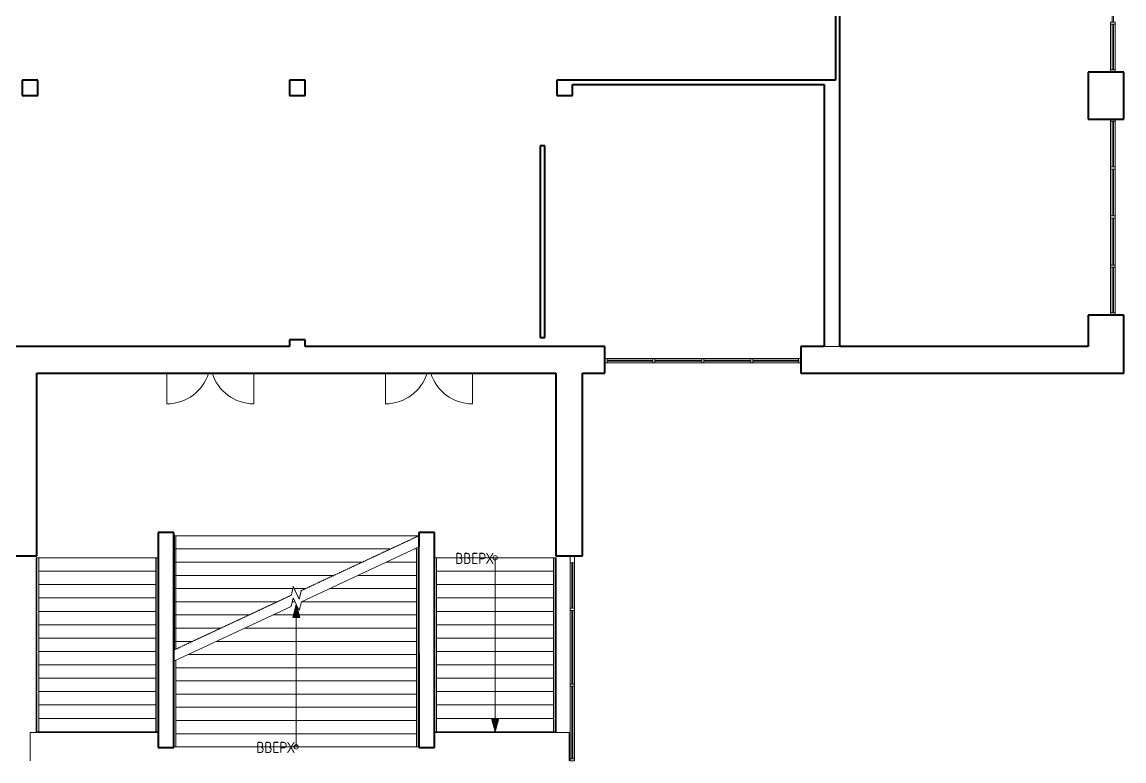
# Model space of a CAD drawing. Header units: millimetres. Extents: x -24 to 373619, y 275 to 149465.
# Drawn here: x 180618 to 205347, y 49785 to 66360 of the extents above; entities that cross this region are included whole.
import ezdxf

# ---------------------------------------------------------------- set-up
doc = ezdxf.new("R2010")
doc.units = ezdxf.units.MM
doc.linetypes.add('ADSK_Сверху', pattern=[4.5, 3, -1.5])
for name, color, linetype, lineweight in [('Двери', 7, 'Continuous', 18), ('Импосты витража', 7, 'Continuous', 18), ('Лестницы', 7, 'Continuous', 18), ('Несущие колонны', 7, 'Continuous', 18), ('Ограждение', 7, 'Continuous', 18), ('Панели витража', 7, 'Continuous', 18), ('Панель', 7, 'Continuous', 30), ('Перекрытия', 7, 'Continuous', 18), ('Поручни', 7, 'Continuous', 18), ('Стены разрез', 7, 'Continuous', 40), ('Стены штриховка', 7, 'Continuous', 18), ('Стрелки вверх', 7, 'Continuous', 18), ('Траектории лестницы', 7, 'Continuous', 30)]:
    doc.layers.add(name, color=color, linetype=linetype, lineweight=lineweight)
doc.styles.add('GOST Common_1', font='GOST Common.ttf', dxfattribs={"width": 0.9, "height": 250})

# ---------------------------------------------------------------- blocks, each defined once
blk = doc.blocks.new('Дверь-Витраж-Двойная-Витрина - Дверь-Витраж-Двойная-Витрина-705711-001_Весь этаж')
at = {"layer": 'Двери'}
for centre, start, end in [((-975, -15.55), 270, 343.006416), ((975, -15.55), 196.993584, 270)]:
    blk.add_arc(centre, 975, start, end, dxfattribs=at)
at = {"layer": 'Панель', "lineweight": 18}
for p, q in [((-975, -300), (-975, -990.55)), ((975, -300), (975, -990.55))]:
    blk.add_line(p, q, dxfattribs=at)
blk = doc.blocks.new('Дверь-Витраж-Двойная-Витрина - Дверь-Витраж-Двойная-Витрина-705722-001_Весь этаж')
at = {"layer": 'Двери'}
for centre, start, end in [((-975, 15.55), 16.993584, 90), ((975, 15.55), 90, 163.006416)]:
    blk.add_arc(centre, 975, start, end, dxfattribs=at)
at = {"layer": 'Панель', "lineweight": 18}
for p, q in [((-975, 300), (-975, 990.55)), ((975, 300), (975, 990.55))]:
    blk.add_line(p, q, dxfattribs=at)
blk = doc.blocks.new('Системная панель - ADSK_Cтеклопакет_25-705800-001_Весь этаж')
at = {"layer": 'Панели витража'}
for p, q in [((513, 13), (-513, 13)), ((-513, 13), (-513, -13)), ((513, -13), (513, 13)), ((-513, -13), (513, -13))]:
    blk.add_line(p, q, dxfattribs=at)
blk = doc.blocks.new('Системная панель - ADSK_Cтеклопакет_25-705801-001_Весь этаж')
at = {"layer": 'Панели витража'}
for p, q in [((525, 12.5), (-525, 12.5)), ((-525, 12.5), (-525, -12.5)), ((525, -12.5), (525, 12.5)), ((-525, -12.5), (525, -12.5))]:
    blk.add_line(p, q, dxfattribs=at)
blk = doc.blocks.new('Прямоугольный импост - 50х100-V12-001_Весь этаж')
at = {"layer": 'Импосты витража'}
for p, q in [((-50, 50), (0, 50)), ((-50, -50), (-50, 50)), ((0, 50), (0, -50)), ((0, -50), (-50, -50))]:
    blk.add_line(p, q, dxfattribs=at)
blk = doc.blocks.new('Прямоугольный импост - 50х100-705791-001_Весь этаж')
at = {"layer": 'Импосты витража'}
for p, q in [((168447, 68560), (168447, 69585)), ((168547, 69585), (168547, 68560))]:
    blk.add_line(p, q, dxfattribs=at)
blk = doc.blocks.new('Прямоугольный импост - 50х100-705792-001_Весь этаж')
at = {"layer": 'Импосты витража'}
for p, q in [((168447, 67460), (168447, 68510)), ((168547, 68510), (168547, 67460))]:
    blk.add_line(p, q, dxfattribs=at)
blk = doc.blocks.new('Прямоугольный импост - 50х100-V13-001_Весь этаж')
at = {"layer": 'Импосты витража'}
for p, q in [((-25, 50), (25, 50)), ((-25, -50), (-25, 50)), ((25, 50), (25, -50)), ((25, -50), (-25, -50))]:
    blk.add_line(p, q, dxfattribs=at)
blk = doc.blocks.new('Прямоугольный импост - 50х100-V14-001_Весь этаж')
at = {"layer": 'Импосты витража'}
for p, q in [((0, 50), (-50, 50)), ((-50, 50), (-50, -50)), ((0, -50), (0, 50)), ((-50, -50), (0, -50))]:
    blk.add_line(p, q, dxfattribs=at)
blk = doc.blocks.new('Системная панель - ADSK_Cтеклопакет_25-705794-001_Весь этаж')
at = {"layer": 'Панели витража'}
for p, q in [((525, 12.5), (-525, 12.5)), ((-525, 12.5), (-525, -12.5)), ((525, -12.5), (525, 12.5)), ((-525, -12.5), (525, -12.5))]:
    blk.add_line(p, q, dxfattribs=at)
blk = doc.blocks.new('Системная панель - ADSK_Cтеклопакет_25-705793-001_Весь этаж')
at = {"layer": 'Панели витража'}
for p, q in [((513, 13), (-513, 13)), ((-513, 13), (-513, -13)), ((513, -13), (513, 13)), ((-513, -13), (513, -13))]:
    blk.add_line(p, q, dxfattribs=at)
blk = doc.blocks.new('Прямоугольный импост - 50х100-V9-001_Весь этаж')
at = {"layer": 'Импосты витража'}
for p, q in [((-50, 50), (0, 50)), ((-50, -50), (-50, 50)), ((0, 50), (0, -50)), ((0, -50), (-50, -50))]:
    blk.add_line(p, q, dxfattribs=at)
blk = doc.blocks.new('Прямоугольный импост - 50х100-705773-001_Весь этаж')
at = {"layer": 'Импосты витража'}
for p, q in [((168447, 59835), (168447, 60860)), ((168547, 60860), (168547, 59835))]:
    blk.add_line(p, q, dxfattribs=at)
blk = doc.blocks.new('Прямоугольный импост - 50х100-V10-001_Весь этаж')
at = {"layer": 'Импосты витража'}
for p, q in [((-25, 50), (25, 50)), ((-25, -50), (-25, 50)), ((25, 50), (25, -50)), ((25, -50), (-25, -50))]:
    blk.add_line(p, q, dxfattribs=at)
blk = doc.blocks.new('Системная панель - ADSK_Cтеклопакет_25-705775-001_Весь этаж')
at = {"layer": 'Панели витража'}
for p, q in [((513, 13), (-513, 13)), ((-513, 13), (-513, -13)), ((513, -13), (513, 13)), ((-513, -13), (513, -13))]:
    blk.add_line(p, q, dxfattribs=at)
blk = doc.blocks.new('Системная панель - ADSK_Cтеклопакет_25-V19-001_Весь этаж')
at = {"layer": 'Панели витража'}
for p, q in [((525, 12.5), (-525, 12.5)), ((-525, 12.5), (-525, -12.5)), ((525, -12.5), (525, 12.5)), ((-525, -12.5), (525, -12.5))]:
    blk.add_line(p, q, dxfattribs=at)
blk = doc.blocks.new('Прямоугольный импост - 50х100-705780-001_Весь этаж')
at = {"layer": 'Импосты витража'}
for p, q in [((197022, 58815), (198047, 58815)), ((197022, 58715), (198047, 58715))]:
    blk.add_line(p, q, dxfattribs=at)
blk = doc.blocks.new('Прямоугольный импост - 50х100-705781-001_Весь этаж')
at = {"layer": 'Импосты витража'}
for p, q in [((195922, 58815), (196972, 58815)), ((195922, 58715), (196972, 58715))]:
    blk.add_line(p, q, dxfattribs=at)
blk = doc.blocks.new('Прямоугольный импост - 50х100-705782-001_Весь этаж')
at = {"layer": 'Импосты витража'}
for p, q in [((193747, 58815), (194772, 58815)), ((193747, 58715), (194772, 58715))]:
    blk.add_line(p, q, dxfattribs=at)
blk = doc.blocks.new('Прямоугольный импост - 50х100-705783-001_Весь этаж')
at = {"layer": 'Импосты витража'}
for p, q in [((-50, 50), (0, 50)), ((-50, -50), (-50, 50)), ((0, 50), (0, -50)), ((0, -50), (-50, -50))]:
    blk.add_line(p, q, dxfattribs=at)
blk = doc.blocks.new('Прямоугольный импост - 50х100-705785-001_Весь этаж')
at = {"layer": 'Импосты витража'}
for p, q in [((-25, 50), (25, 50)), ((-25, -50), (-25, 50)), ((25, 50), (25, -50)), ((25, -50), (-25, -50))]:
    blk.add_line(p, q, dxfattribs=at)
blk = doc.blocks.new('Прямоугольный импост - 50х100-705789-001_Весь этаж')
at = {"layer": 'Импосты витража'}
for p, q in [((0, 50), (-50, 50)), ((-50, 50), (-50, -50)), ((0, -50), (0, 50)), ((-50, -50), (0, -50))]:
    blk.add_line(p, q, dxfattribs=at)
blk = doc.blocks.new('Прямоугольный импост - 50х100-706035-001_Весь этаж')
at = {"layer": 'Импосты витража'}
for p, q in [((193017, 54384), (192917, 54384)), ((192917, 54384), (192917, 54232)), ((192917, 54232), (193017, 54232)), ((193017, 54232), (193017, 54384))]:
    blk.add_line(p, q, dxfattribs=at)
blk = doc.blocks.new('Системная панель - ADSK_Cтеклопакет_25-706046-001_Весь этаж')
at = {"layer": 'Панели витража'}
for p, q in [((813, 13), (-813, 13)), ((-813, 13), (-813, -13)), ((813, -13), (813, 13)), ((-813, -13), (813, -13))]:
    blk.add_line(p, q, dxfattribs=at)
blk = doc.blocks.new('Системная панель - ADSK_Cтеклопакет_25-706048-001_Весь этаж')
at = {"layer": 'Панели витража'}
for p, q in [((834, 13), (-816, 13)), ((-816, 13), (-816, -13)), ((834, -13), (834, 13)), ((-816, -13), (834, -13))]:
    blk.add_line(p, q, dxfattribs=at)
blk = doc.blocks.new('Системная панель - ADSK_Cтеклопакет_25-706049-001_Весь этаж')
at = {"layer": 'Панели витража'}
for p, q in [((259, 13), (-762, 13)), ((-762, 13), (-762, -13)), ((259, -13), (259, 13)), ((-762, -13), (259, -13))]:
    blk.add_line(p, q, dxfattribs=at)
blk = doc.blocks.new('Прямоугольный импост - 50х100-706056-001_Весь этаж')
at = {"layer": 'Импосты витража'}
for p, q in [((-25, 50), (25, 50)), ((-25, -50), (-25, 50)), ((25, 50), (25, -50)), ((25, -50), (-25, -50))]:
    blk.add_line(p, q, dxfattribs=at)
blk = doc.blocks.new('Прямоугольный импост - 50х100-706057-001_Весь этаж')
at = {"layer": 'Импосты витража'}
for p, q in [((192917, 49835), (192917, 51460)), ((193017, 51460), (193017, 49835))]:
    blk.add_line(p, q, dxfattribs=at)
blk = doc.blocks.new('Прямоугольный импост - 50х100-706058-001_Весь этаж')
at = {"layer": 'Импосты витража'}
for p, q in [((192917, 51510), (192917, 53160)), ((193017, 53160), (193017, 51510))]:
    blk.add_line(p, q, dxfattribs=at)
blk = doc.blocks.new('Прямоугольный импост - 50х100-706042-001_Весь этаж')
at = {"layer": 'Импосты витража'}
for p, q in [((192917, 53210), (192917, 54232)), ((193017, 54232), (193017, 53210))]:
    blk.add_line(p, q, dxfattribs=at)
blk = doc.blocks.new('Прямоугольный импост - 50х100-706109-001_Весь этаж')
at = {"layer": 'Импосты витража'}
for p, q in [((-25, 50), (25, 50)), ((-25, -50), (-25, 50)), ((25, 50), (25, -50)), ((25, -50), (-25, -50))]:
    blk.add_line(p, q, dxfattribs=at)
blk = doc.blocks.new('Прямоугольный импост - 50х100-706055-001_Весь этаж')
at = {"layer": 'Импосты витража'}
for p, q in [((0, 50), (-50, 50)), ((-50, 50), (-50, -50)), ((0, -50), (0, 50)), ((-50, -50), (0, -50))]:
    blk.add_line(p, q, dxfattribs=at)
blk = doc.blocks.new('Ограждение - Ограждение-749059-001_Весь этаж')
at = {"layer": 'Ограждение', "linetype": 'ADSK_Сверху'}
for p, q in [((189472, 54836), (189522, 54836)), ((189472, 54813), (189472, 54836)), ((189477, 54836), (189517, 54836)), ((189477, 54815), (189477, 54836)), ((189502, 54836), (189532, 54836)), ((189502, 54827), (189502, 54836)), ((189517, 54834), (189517, 54836)), ((189522, 54836), (189522, 54836))]:
    blk.add_line(p, q, dxfattribs=at)
at = {"layer": 'Поручни'}
for p, q in [((189477, 54565), (189472, 54563)), ((189472, 50100), (189472, 54563)), ((189517, 54584), (189477, 54565)), ((189517, 54584), (189477, 54565)), ((189517, 54584), (189477, 54565)), ((189477, 50100), (189477, 54565)), ((189522, 54586), (189517, 54584)), ((189522, 54586), (189517, 54584)), ((189522, 54586), (189517, 54584)), ((189517, 50100), (189517, 54584)), ((189532, 54586), (189522, 54586)), ((189522, 54583), (189522, 54586)), ((189532, 54586), (189522, 54586)), ((189532, 52192), (189532, 54586)), ((189477, 50100), (189472, 50100)), ((189517, 50100), (189477, 50100)), ((189522, 50100), (189517, 50100))]:
    blk.add_line(p, q, dxfattribs=at)
blk = doc.blocks.new('Ограждение - Ограждение-749063-001_Весь этаж')
at = {"layer": 'Ограждение', "linetype": 'ADSK_Сверху'}
for p, q in [((184013, 54836), (184043, 54836)), ((184013, 52271), (184013, 54836)), ((184023, 54836), (184073, 54836)), ((184023, 52272), (184023, 54836)), ((184028, 54836), (184068, 54836)), ((184028, 52274), (184028, 54836)), ((184043, 52281), (184043, 54836)), ((184068, 52293), (184068, 54836)), ((184073, 52295), (184073, 54836))]:
    blk.add_line(p, q, dxfattribs=at)
at = {"layer": 'Поручни'}
for p, q in [((184028, 52024), (184022, 52021)), ((184028, 52024), (184022, 52021)), ((184068, 52043), (184028, 52024)), ((184068, 52043), (184028, 52024)), ((184068, 52043), (184028, 52024)), ((184028, 50100), (184028, 52024)), ((184073, 52045), (184068, 52043)), ((184068, 50100), (184068, 52043)), ((184073, 50100), (184073, 52045)), ((184028, 50100), (184022, 50100)), ((184068, 50100), (184028, 50100)), ((184073, 50100), (184068, 50100))]:
    blk.add_line(p, q, dxfattribs=at)
blk = doc.blocks.new('Ограждение - Ограждение-750073-001_Весь этаж')
at = {"layer": 'Поручни'}
for p, q in [((189872, 54341), (189878, 54341)), ((189878, 54341), (189918, 54341)), ((189878, 54341), (189878, 50441)), ((189918, 54341), (189923, 54341)), ((189918, 54341), (189918, 50441)), ((189923, 54341), (189923, 50441)), ((189878, 50441), (189872, 50441)), ((189918, 50441), (189878, 50441)), ((189923, 50441), (189918, 50441))]:
    blk.add_line(p, q, dxfattribs=at)
blk = doc.blocks.new('Ограждение - Ограждение-750077-001_Весь этаж')
at = {"layer": 'Поручни'}
for p, q in [((192547, 54341), (192552, 54341)), ((192547, 54341), (192547, 50441)), ((192552, 54341), (192592, 54341)), ((192552, 54341), (192552, 50441)), ((192592, 54341), (192607, 54341)), ((192592, 54341), (192592, 50441)), ((192607, 54341), (192607, 50441)), ((192552, 50441), (192547, 50441)), ((192592, 50441), (192552, 50441)), ((192607, 50441), (192592, 50441))]:
    blk.add_line(p, q, dxfattribs=at)
blk = doc.blocks.new('Ограждение - Ограждение-750534-001_Весь этаж')
at = {"layer": 'Поручни'}
for p, q in [((180938, 54341), (180953, 54341)), ((180938, 54341), (180938, 50441)), ((180953, 54341), (180993, 54341)), ((180953, 54341), (180953, 50441)), ((180993, 54341), (180998, 54341)), ((180993, 54341), (180993, 50441)), ((180998, 54341), (180998, 50441)), ((180953, 50441), (180938, 50441)), ((180993, 50441), (180953, 50441)), ((180998, 50441), (180993, 50441))]:
    blk.add_line(p, q, dxfattribs=at)
blk = doc.blocks.new('Ограждение - Ограждение-750538-001_Весь этаж')
at = {"layer": 'Поручни'}
for p, q in [((183622, 54341), (183627, 54341)), ((183622, 54341), (183622, 50441)), ((183627, 54341), (183667, 54341)), ((183627, 54341), (183627, 50441)), ((183667, 54341), (183672, 54341)), ((183667, 54341), (183667, 50441)), ((183627, 50441), (183622, 50441)), ((183667, 50441), (183627, 50441)), ((183672, 50441), (183667, 50441))]:
    blk.add_line(p, q, dxfattribs=at)

msp = doc.modelspace()

# ---------------------------------------------------------------- hatches: boundary and pattern name
at = {"layer": 'Стрелки вверх'}
for points in [[(186853, 53004), (186772, 53304), (186692, 53004)], [(191235, 50441), (191315, 50741), (191154, 50741)]]:
    msp.add_hatch(color=256, dxfattribs=at).paths.add_polyline_path(points, flags=0)

# ---------------------------------------------------------------- linework, layer by layer
at = {"layer": 'Лестницы', "linetype": 'ADSK_Сверху'}
for p, q in [((184022, 54836), (189522, 54836)), ((184022, 53477), (184022, 54836)), ((189522, 54836), (186886, 53607)), ((184022, 54540), (188887, 54540)), ((184022, 54540), (188887, 54540)), ((189424, 54540), (189472, 54540)), ((183622, 54341), (180998, 54341)), ((184022, 54244), (188253, 54244)), ((184022, 54244), (188253, 54244)), ((188789, 54244), (189472, 54244)), ((192547, 54341), (189923, 54341)), ((183622, 54041), (180998, 54041)), ((184022, 53948), (187618, 53948)), ((184022, 53948), (187618, 53948)), ((188154, 53948), (189472, 53948)), ((192547, 54041), (189923, 54041)), ((183622, 53741), (180998, 53741)), ((186706, 53695), (186659, 53501)), ((186838, 53412), (186706, 53695)), ((192547, 53741), (189923, 53741)), ((183622, 53441), (180998, 53441)), ((184022, 53652), (186696, 53652)), ((184022, 53652), (186696, 53652)), ((186659, 53501), (184022, 52271)), ((186726, 53652), (186983, 53652)), ((186726, 53652), (186983, 53652)), ((186886, 53607), (186838, 53412)), ((187519, 53652), (189472, 53652)), ((192547, 53441), (189923, 53441)), ((184022, 53356), (186348, 53356)), ((184022, 53356), (186348, 53356)), ((186685, 53356), (186748, 53356)), ((186885, 53356), (189472, 53356)), ((183622, 53141), (180998, 53141)), ((184022, 53060), (185714, 53060)), ((184022, 53060), (185714, 53060)), ((186250, 53060), (189472, 53060)), ((192547, 53141), (189923, 53141)), ((183622, 52841), (180998, 52841)), ((184022, 52764), (185079, 52764)), ((184022, 52764), (185079, 52764)), ((185615, 52764), (189472, 52764)), ((192547, 52841), (189923, 52841)), ((183622, 52541), (180998, 52541)), ((184022, 52468), (184444, 52468)), ((184022, 52468), (184444, 52468)), ((184980, 52468), (189472, 52468)), ((192547, 52541), (189923, 52541)), ((183622, 52241), (180998, 52241)), ((192547, 52241), (189923, 52241)), ((183622, 51941), (180998, 51941)), ((184345, 52172), (189472, 52172)), ((192547, 51941), (189923, 51941)), ((184073, 51876), (189472, 51876)), ((183622, 51641), (180998, 51641)), ((184073, 51580), (189472, 51580)), ((192547, 51641), (189923, 51641)), ((183622, 51341), (180998, 51341)), ((184073, 51284), (189472, 51284)), ((192547, 51341), (189923, 51341)), ((183622, 51041), (180998, 51041)), ((184073, 50988), (189472, 50988)), ((192547, 51041), (189923, 51041)), ((183622, 50741), (180998, 50741)), ((192547, 50741), (189923, 50741)), ((184073, 50692), (189472, 50692)), ((184073, 50396), (189472, 50396)), ((184073, 50100), (189472, 50100))]:
    msp.add_line(p, q, dxfattribs=at)
at = {"layer": 'Лестницы'}
for p, q in [((189477, 54565), (186886, 53357)), ((189424, 54540), (189472, 54540)), ((189522, 54586), (189517, 54584)), ((189522, 54583), (189522, 54586)), ((183622, 54341), (180998, 54341)), ((188789, 54244), (189472, 54244)), ((192547, 54341), (189923, 54341)), ((183622, 54041), (180998, 54041)), ((188154, 53948), (189472, 53948)), ((192547, 54041), (189923, 54041)), ((183622, 53741), (180998, 53741)), ((192547, 53741), (189923, 53741)), ((183622, 53441), (180998, 53441)), ((186706, 53445), (186659, 53251)), ((186838, 53162), (186706, 53445)), ((187519, 53652), (189472, 53652)), ((192547, 53441), (189923, 53441)), ((186659, 53251), (184022, 52021)), ((186685, 53356), (186748, 53356)), ((186886, 53357), (186838, 53162)), ((186885, 53356), (189472, 53356)), ((183622, 53141), (180998, 53141)), ((186250, 53060), (189472, 53060)), ((192547, 53141), (189923, 53141)), ((183622, 52841), (180998, 52841)), ((185615, 52764), (189472, 52764)), ((192547, 52841), (189923, 52841)), ((183622, 52541), (180998, 52541)), ((184980, 52468), (189472, 52468)), ((192547, 52541), (189923, 52541)), ((183622, 52241), (180998, 52241)), ((192547, 52241), (189923, 52241)), ((183622, 51941), (180998, 51941)), ((184345, 52172), (189472, 52172)), ((192547, 51941), (189923, 51941)), ((184073, 51876), (189472, 51876)), ((183622, 51641), (180998, 51641)), ((184073, 51580), (189472, 51580)), ((192547, 51641), (189923, 51641)), ((183622, 51341), (180998, 51341)), ((184073, 51284), (189472, 51284)), ((192547, 51341), (189923, 51341)), ((183622, 51041), (180998, 51041)), ((184073, 50988), (189472, 50988)), ((192547, 51041), (189923, 51041)), ((183622, 50741), (180998, 50741)), ((192547, 50741), (189923, 50741)), ((184073, 50692), (189472, 50692)), ((183622, 50441), (180998, 50441)), ((184073, 50396), (189472, 50396)), ((192547, 50441), (189923, 50441)), ((184073, 50100), (189472, 50100))]:
    msp.add_line(p, q, dxfattribs=at)
at = {"layer": 'Несущие колонны', "lineweight": 40}
for p, q in [((180972, 65060), (180622, 65060)), ((180622, 65060), (180622, 64710)), ((180972, 64710), (180972, 65060)), ((186972, 65060), (186622, 65060)), ((186622, 65060), (186622, 64710)), ((186972, 64710), (186972, 65060)), ((192972, 65060), (192622, 65060)), ((192622, 65060), (192622, 64710)), ((192972, 64710), (192972, 64960)), ((180622, 64710), (180972, 64710)), ((186622, 64710), (186972, 64710)), ((192622, 64710), (192972, 64710))]:
    msp.add_line(p, q, dxfattribs=at)
at = {"layer": 'Перекрытия'}
for p, q in [((183672, 50426), (180797, 50426)), ((180797, 50426), (180797, 49785)), ((192897, 50426), (189872, 50426)), ((192897, 49785), (192897, 50426))]:
    msp.add_line(p, q, dxfattribs=at)
at = {"layer": 'Стены разрез'}
for p, q in [((198872, 70710), (198872, 65060)), ((198972, 65060), (198972, 70710)), ((198622, 65060), (192972, 65060)), ((198872, 65060), (198622, 65060)), ((198972, 64710), (198972, 65060)), ((204547, 65235), (204547, 64185)), ((205347, 65235), (204547, 65235)), ((205347, 64185), (205347, 65235)), ((192972, 64960), (198622, 64960)), ((198622, 64960), (198622, 64710)), ((198622, 64710), (198622, 59085)), ((198972, 59085), (198972, 64710)), ((204547, 64185), (205347, 64185)), ((192347, 63585), (192247, 63585)), ((192247, 63585), (192247, 59285)), ((192347, 59285), (192347, 63585)), ((204547, 59785), (204547, 59085)), ((205347, 59785), (204547, 59785)), ((205347, 58485), (205347, 59785)), ((186972, 59235), (186622, 59235)), ((186622, 59235), (186622, 59085)), ((186972, 59085), (186972, 59235)), ((192247, 59285), (192347, 59285)), ((186622, 59085), (179897, 59085)), ((193697, 59085), (186972, 59085)), ((193697, 58485), (193697, 59085)), ((198622, 59085), (198097, 59085)), ((198097, 59085), (198097, 58485)), ((204547, 59085), (198972, 59085)), ((180947, 54384), (180947, 58485)), ((180947, 58485), (192597, 58485)), ((192597, 58485), (192597, 54384)), ((193197, 58485), (193697, 58485)), ((193197, 54384), (193197, 58485)), ((198097, 58485), (205347, 58485)), ((184022, 54910), (183672, 54910)), ((183672, 54910), (183672, 50085)), ((184022, 50085), (184022, 54910)), ((189872, 54910), (189522, 54910)), ((189522, 54910), (189522, 54586)), ((189872, 50085), (189872, 54910)), ((180347, 54384), (180947, 54384)), ((192597, 54384), (193197, 54384)), ((189522, 52192), (189522, 50085)), ((183672, 50085), (184022, 50085)), ((189522, 50085), (189872, 50085))]:
    msp.add_line(p, q, dxfattribs=at)
at = {"layer": 'Стены штриховка'}
msp.add_line((198972, 59085), (198622, 59085), dxfattribs=at)
at = {"layer": 'Стрелки вверх'}
for p, q in [((191235, 54341), (191235, 54041)), ((191235, 54041), (191235, 53741)), ((191235, 53741), (191235, 53441)), ((191235, 53441), (191235, 53141)), ((186772, 53304), (186692, 53004)), ((186772, 53060), (186772, 53304)), ((186853, 53004), (186772, 53304)), ((186692, 53004), (186853, 53004)), ((186772, 52764), (186772, 53060)), ((191235, 53141), (191235, 52841)), ((186772, 52468), (186772, 52764)), ((191235, 52841), (191235, 52541)), ((186772, 52172), (186772, 52468)), ((191235, 52541), (191235, 52241)), ((191235, 52241), (191235, 51941)), ((186772, 51876), (186772, 52172)), ((191235, 51941), (191235, 51641)), ((186772, 51580), (186772, 51876)), ((186772, 51284), (186772, 51580)), ((191235, 51641), (191235, 51341)), ((186772, 50988), (186772, 51284)), ((191235, 51341), (191235, 51041)), ((186772, 50692), (186772, 50988)), ((191235, 51041), (191235, 50741)), ((191315, 50741), (191154, 50741)), ((191154, 50741), (191235, 50441)), ((191235, 50741), (191235, 50441)), ((191235, 50441), (191315, 50741)), ((186772, 50396), (186772, 50692)), ((186772, 50100), (186772, 50396))]:
    msp.add_line(p, q, dxfattribs=at)
for centre in [(191235, 54341), (186772, 50100)]:
    msp.add_circle(centre, 50, dxfattribs=at)

# ---------------------------------------------------------------- block references
at = {"layer": 'Двери'}
msp.add_blockref('Дверь-Витраж-Двойная-Витрина - Дверь-Витраж-Двойная-Витрина-705711-001_Весь этаж', (184846, 58785), dxfattribs=at)
at = {"layer": 'Двери', "rotation": 180}
msp.add_blockref('Дверь-Витраж-Двойная-Витрина - Дверь-Витраж-Двойная-Витрина-705722-001_Весь этаж', (189749, 58785), dxfattribs=at)
at = {"layer": 'Импосты витража', "extrusion": (0, 0, -1)}
for name, p, rotation in [('Прямоугольный импост - 50х100-V10-001_Весь этаж', (-205097, 66335), 269.9999999999998), ('Прямоугольный импост - 50х100-V9-001_Весь этаж', (-205097, 65235), 269.9999999999998), ('Прямоугольный импост - 50х100-V12-001_Весь этаж', (-205097, 64185), 89.99999999999993), ('Прямоугольный импост - 50х100-V13-001_Весь этаж', (-205097, 63085), 89.99999999999993), ('Прямоугольный импост - 50х100-V13-001_Весь этаж', (-205097, 61985), 89.99999999999993), ('Прямоугольный импост - 50х100-V13-001_Весь этаж', (-205097, 60885), 89.99999999999993), ('Прямоугольный импост - 50х100-706109-001_Весь этаж', (-192967, 53185), 89.99999999999991), ('Прямоугольный импост - 50х100-706056-001_Весь этаж', (-192967, 51485), 89.99999999999991)]:
    msp.add_blockref(name, p, dxfattribs=dict(at, rotation=rotation))
at = {"layer": 'Импосты витража'}
for name, p, rotation in [('Прямоугольный импост - 50х100-705773-001_Весь этаж', (373595, 126145), 180), ('Прямоугольный импост - 50х100-705791-001_Весь этаж', (373595, 132695), 180), ('Прямоугольный импост - 50х100-705792-001_Весь этаж', (373595, 130520), 180), ('Прямоугольный импост - 50х100-705792-001_Весь этаж', (373595, 129420), 180), ('Прямоугольный импост - 50х100-705791-001_Весь этаж', (373595, 129420), 180), ('Прямоугольный импост - 50х100-V14-001_Весь этаж', (205097, 59785), 270.0000000000001), ('Прямоугольный импост - 50х100-706055-001_Весь этаж', (192967, 49785), 270.0000000000001)]:
    msp.add_blockref(name, p, dxfattribs=dict(at, rotation=rotation))
at = {"layer": 'Импосты витража', "extrusion": (0, 0, -1)}
for name, p in [('Прямоугольный импост - 50х100-705783-001_Весь этаж', (-193697, 58765)), ('Прямоугольный импост - 50х100-705785-001_Весь этаж', (-194797, 58765)), ('Прямоугольный импост - 50х100-705785-001_Весь этаж', (-195897, 58765)), ('Прямоугольный импост - 50х100-705785-001_Весь этаж', (-196997, 58765))]:
    msp.add_blockref(name, p, dxfattribs=at)
at = {"layer": 'Импосты витража'}
for name, p in [('Прямоугольный импост - 50х100-705782-001_Весь этаж', (0, 0)), ('Прямоугольный импост - 50х100-705781-001_Весь этаж', (-1100, 0)), ('Прямоугольный импост - 50х100-705781-001_Весь этаж', (0, 0)), ('Прямоугольный импост - 50х100-705780-001_Весь этаж', (0, 0)), ('Прямоугольный импост - 50х100-705789-001_Весь этаж', (198097, 58765)), ('Прямоугольный импост - 50х100-706035-001_Весь этаж', (0, 0)), ('Прямоугольный импост - 50х100-706042-001_Весь этаж', (0, 0)), ('Прямоугольный импост - 50х100-706058-001_Весь этаж', (0, 0)), ('Прямоугольный импост - 50х100-706057-001_Весь этаж', (0, 0))]:
    msp.add_blockref(name, p, dxfattribs=at)
at = {"layer": 'Ограждение'}
for name in ['Ограждение - Ограждение-749063-001_Весь этаж', 'Ограждение - Ограждение-749059-001_Весь этаж', 'Ограждение - Ограждение-750534-001_Весь этаж', 'Ограждение - Ограждение-750538-001_Весь этаж', 'Ограждение - Ограждение-750073-001_Весь этаж', 'Ограждение - Ограждение-750077-001_Весь этаж']:
    msp.add_blockref(name, (0, 0), dxfattribs=at)
at = {"layer": 'Панели витража'}
for name, p, rotation in [('Системная панель - ADSK_Cтеклопакет_25-705794-001_Весь этаж', (205097, 66885), 270.0000000000002), ('Системная панель - ADSK_Cтеклопакет_25-705793-001_Весь этаж', (205097, 65798), 270.0000000000002), ('Системная панель - ADSK_Cтеклопакет_25-705800-001_Весь этаж', (205097, 63623), 90.00000000000007), ('Системная панель - ADSK_Cтеклопакет_25-705801-001_Весь этаж', (205097, 62535), 90.00000000000007), ('Системная панель - ADSK_Cтеклопакет_25-705801-001_Весь этаж', (205097, 61435), 90.00000000000007), ('Системная панель - ADSK_Cтеклопакет_25-705800-001_Весь этаж', (205097, 60348), 90.00000000000007), ('Системная панель - ADSK_Cтеклопакет_25-705775-001_Весь этаж', (194260, 58765), 180), ('Системная панель - ADSK_Cтеклопакет_25-V19-001_Весь этаж', (195347, 58765), 180), ('Системная панель - ADSK_Cтеклопакет_25-V19-001_Весь этаж', (196447, 58765), 180), ('Системная панель - ADSK_Cтеклопакет_25-705775-001_Весь этаж', (197535, 58765), 180), ('Системная панель - ADSK_Cтеклопакет_25-706049-001_Весь этаж', (192967, 53973), 90.0000000000001), ('Системная панель - ADSK_Cтеклопакет_25-706048-001_Весь этаж', (192967, 52327), 90.0000000000001), ('Системная панель - ADSK_Cтеклопакет_25-706046-001_Весь этаж', (192967, 50648), 90.0000000000001)]:
    msp.add_blockref(name, p, dxfattribs=dict(at, rotation=rotation))

# ---------------------------------------------------------------- texts
at = {"layer": 'Траектории лестницы', "lineweight": 9, "char_height": 250, "width": 1073.9, "attachment_point": 1, "line_spacing_factor": 1.022761, "style": 'GOST Common_1'}
for insert in [(190340, 54454), (185877, 50214)]:
    msp.add_mtext('ВВЕРХ', dxfattribs=dict(at, insert=insert))

doc.saveas('drawing.dxf')
